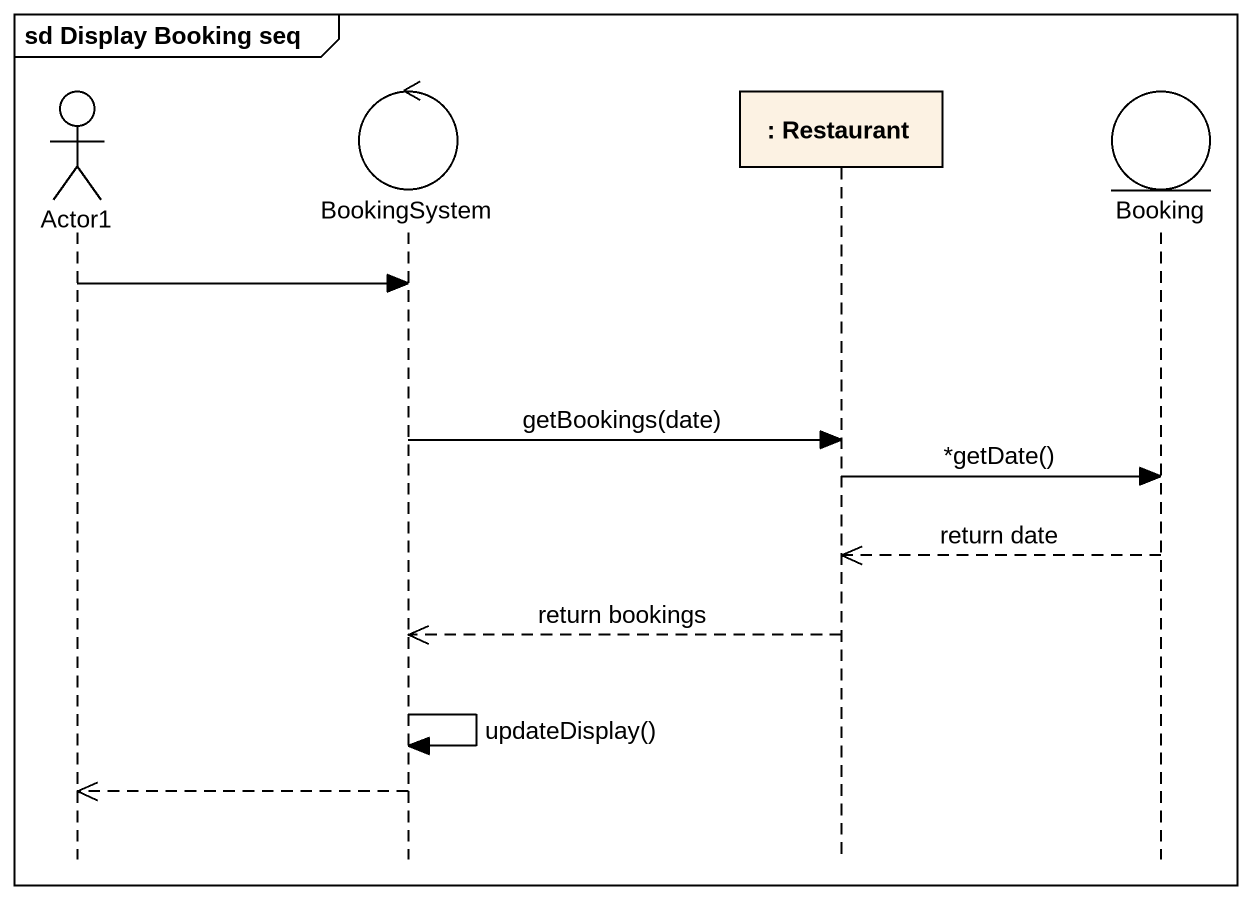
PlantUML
@startuml
mainframe sd Display Booking seq
hide footbox
actor Actor1
control BookingSystem
participant ": Restaurant" as Restaurant
entity Booking

Actor1 -> BookingSystem
BookingSystem -> Restaurant : getBookings(date)
Restaurant -> Booking : *getDate()
Booking -->> Restaurant : return date
Restaurant -->> BookingSystem : return bookings
BookingSystem -> BookingSystem : updateDisplay()
BookingSystem -->> Actor1
@enduml
